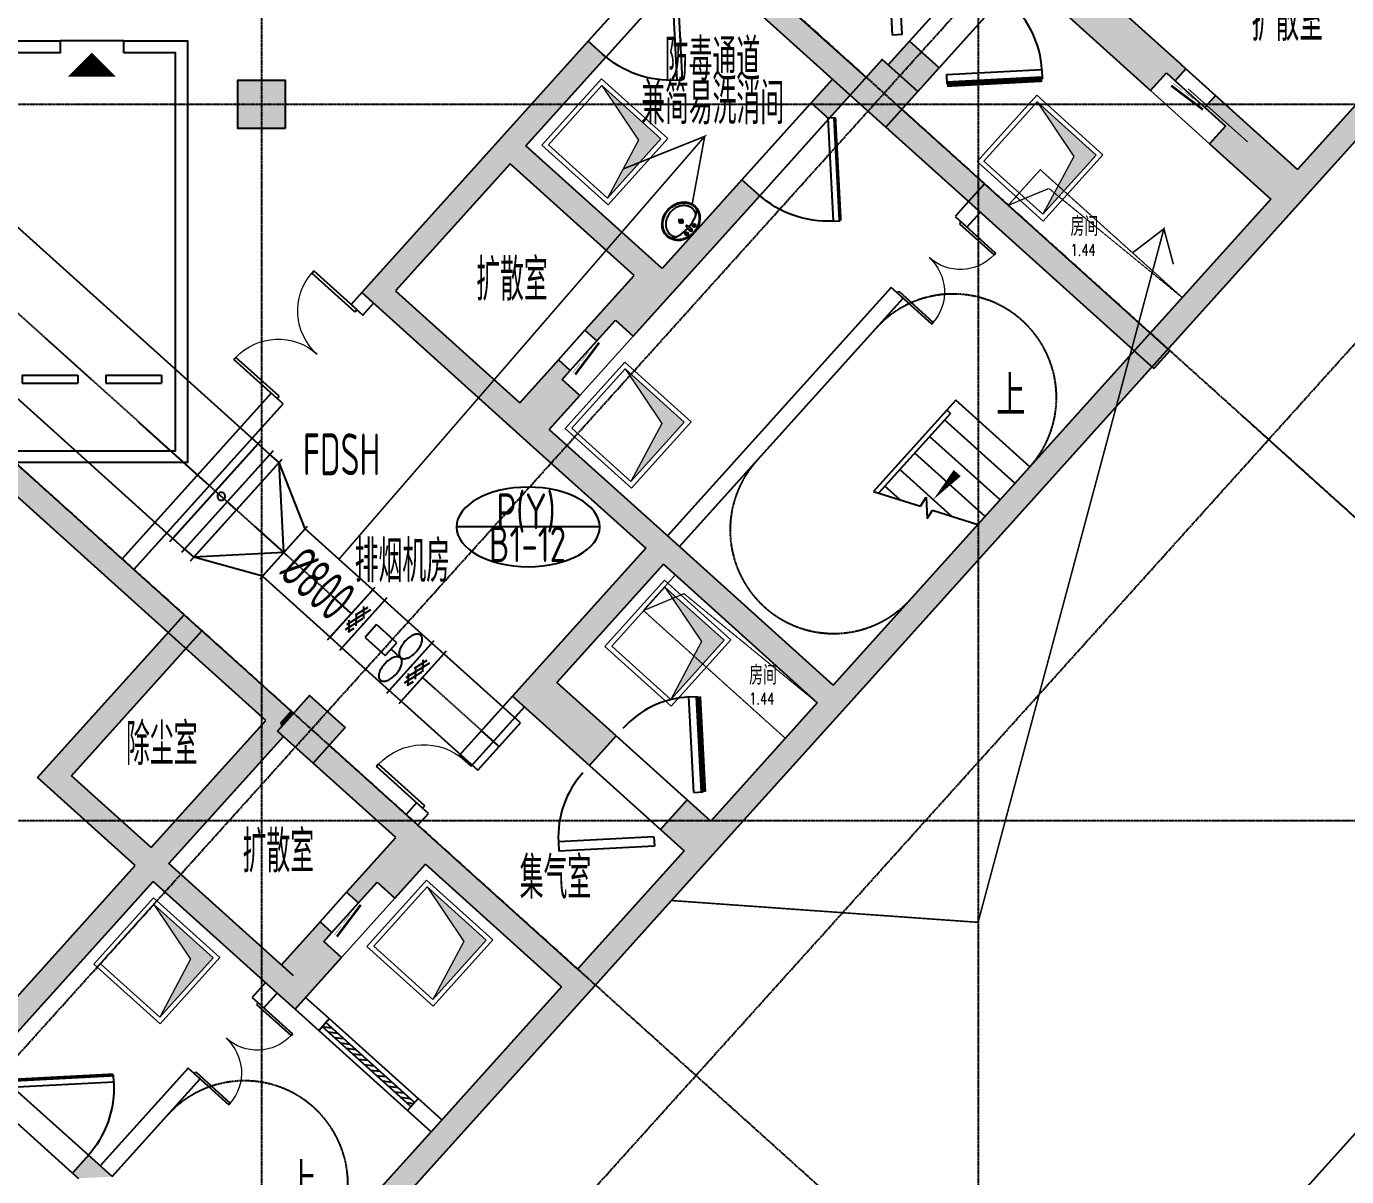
# Model space of a CAD drawing. Extents: x -20827274 to 1300756471, y -549375 to 3431892.
# Drawn here: x 65788 to 82370, y -277979 to -263530 of the extents above; entities that cross this region are included whole.
import ezdxf

# ---------------------------------------------------------------- set-up
doc = ezdxf.new("R2010")
doc.units = 0
doc.header["$LTSCALE"] = 10
for name, pattern in [('CENTER2', [1.125, 0.75, -0.125, 0.125, -0.125]), ('DASH', [0.35, 0.25, -0.1]), ('暖附图底图$0$DASH', [0.35, 0.25, -0.1]), ('暖附图底图$0$DOTE', [2.42, 2, -0.2, 0.02, -0.2])]:
    doc.linetypes.add(name, pattern=pattern)
for name, color, linetype in [('1-zs', 3, 'Continuous'), ('1-标注暖通', 4, 'Continuous'), ('DUCT-排烟中心线', 5, 'CENTER2'), ('DUCT-排烟标注', 3, 'Continuous'), ('DUCT-排烟法兰', 4, 'Continuous'), ('DUCT-排烟管', 2, 'Continuous'), ('DUCT-排烟管端线', 4, 'Continuous'), ('DUCT-排烟管设备', 7, 'Continuous'), ('DUCT-排烟阀门', 7, 'Continuous'), ('H-TH_DIM', 3, 'Continuous'), ('H-暖通设备', 181, 'Continuous'), ('PUB_HATCH', 8, 'Continuous'), ('暖附图底图$0$00-停车位', 8, 'Continuous'), ('暖附图底图$0$1-标注暖通', 8, 'Continuous'), ('暖附图底图$0$A-COLUMN', 8, 'Continuous'), ('暖附图底图$0$A-DIM_SYMB', 8, 'Continuous'), ('暖附图底图$0$A-ROOM_NAME', 8, 'Continuous'), ('暖附图底图$0$A-STAIR', 8, 'Continuous'), ('暖附图底图$0$A-WALL', 8, 'Continuous'), ('暖附图底图$0$DOOR_FIRE', 8, 'Continuous'), ('暖附图底图$0$DOTE', 8, 'Continuous'), ('暖附图底图$0$LVTRY', 8, 'Continuous'), ('暖附图底图$0$PUB_HATCH', 8, 'Continuous'), ('暖附图底图$0$R_人防洗消集水坑', 8, 'Continuous'), ('暖附图底图$0$SPACE', 8, 'Continuous'), ('暖附图底图$0$STAIR', 8, 'Continuous'), ('暖附图底图$0$WINDOW', 8, 'Continuous'), ('暖附图底图$0$WINDOW_RF', 8, 'Continuous')]:
    doc.layers.add(name, color=color, linetype=linetype)
doc.layers.add('HOLE', color=52, linetype='Continuous', lineweight=15)
doc.layers.add('暖附图底图$0$HOLE', color=8, linetype='Continuous', lineweight=15)
doc.styles.add('8B2_02', font='tssdeng.shx', dxfattribs={"width": 0.6, "bigfont": 'TSSDCHN.shx'})
doc.styles.add('8B2_02_T3', font='tssdeng.shx', dxfattribs={"width": 0.6, "bigfont": 'TSSDCHN.shx'})
doc.styles.add('暖附图底图$0$8B2_02', font='tssdeng.shx', dxfattribs={"width": 0.6, "bigfont": 'TSSDCHN.shx'})
doc.styles.add('暖附图底图$0$_TCH_DIM', font='SIMPLEX', dxfattribs={"bigfont": 'GBCBIG'})
doc.styles.add('暖附图底图$0$_TCH_SPACE', font='SIMPLEX', dxfattribs={"height": 5, "bigfont": 'GBCBIG'})
doc.dimstyles.new('_TCH_ARCH&&100', dxfattribs={"dimtxt": 350, "dimasz": 100, "dimexe": 250, "dimexo": 300, "dimgap": 100, "dimtad": 1, "dimdec": 0, "dimrnd": 50, "dimzin": 0, "dimdsep": 46, "dimtxsty": '8B2_02_T3', "dimblk": 'ARCHTICK', "dimcen": 0.09, "dimclrt": 7, "dimazin": 2, "dimtfac": 1, "dimtdec": 0, "dimtix": 1, "dimtmove": 2, "dimatfit": 3, "dimfxl": 0, "dimtolj": 1, "dimtzin": 0, "dimarcsym": 0})

# ---------------------------------------------------------------- blocks, each defined once
blk = doc.blocks.new('$轴流风机$00000011')
for p, q in [((-500, 500, 0), (-500, -500, 0)), ((500, 500, 0), (-500, 500, 0)), ((500, -500, 0), (500, 500, 0)), ((-339, 135, 0), (-339, -135, 0)), ((88, 135, 0), (-339, 135, 0)), ((88, -135, 0), (88, 135, 0)), ((88, 0, 0), (288, 0, 0)), ((-339, -135, 0), (88, -135, 0)), ((-500, -500, 0), (500, -500, 0))]:
    blk.add_line(p, q)
for centre, radius, start, end in [((355, 329, 0), 170, 129.1821, 153.0603), ((288, 410, 0), 64.8, 90, 129.1821), ((288, 410, 0), 64.8, 50.8179, 90), ((222, 329, 0), 170, 26.9397, 50.8179), ((633, 238, 0), 465, 168.1126, 180), ((633, 238, 0), 465, 180, 191.8874), ((462, 274, 0), 291, 153.0603, 168.1126), ((115, 274, 0), 291, 11.8874, 26.9397), ((-56, 238, 0), 465, 0, 11.8874), ((-56, 238, 0), 465, 348.1126, 0), ((462, 202, 0), 291, 191.8874, 206.9397), ((355, 148, 0), 170, 206.9397, 230.8179), ((288, 66, 0), 64.8, 230.8179, 270), ((288, 66, 0), 64.8, 270, 309.1821), ((222, 148, 0), 170, 309.1821, 333.0603), ((115, 202, 0), 291, 333.0603, 348.1126), ((633, -238, 0), 465, 168.1126, 180), ((462, -202, 0), 291, 153.0603, 168.1126), ((355, -148, 0), 170, 129.1821, 153.0603), ((288, -66, 0), 64.8, 90, 129.1821), ((288, -66, 0), 64.8, 50.8179, 90), ((222, -148, 0), 170, 26.9397, 50.8179), ((115, -202, 0), 291, 11.8874, 26.9397), ((-56, -238, 0), 465, 0, 11.8874), ((633, -238, 0), 465, 180, 191.8874), ((462, -274, 0), 291, 191.8874, 206.9397), ((355, -329, 0), 170, 206.9397, 230.8179), ((222, -329, 0), 170, 309.1821, 333.0603), ((115, -274, 0), 291, 333.0603, 348.1126), ((-56, -238, 0), 465, 348.1126, 0), ((288, -410, 0), 64.8, 230.8179, 270), ((288, -410, 0), 64.8, 270, 309.1821)]:
    blk.add_arc(centre, radius, start, end)
for p in [(-500, 0, 0), (500, 0, 0)]:
    blk.add_point(p)
blk = doc.blocks.new('暖附图底图$0$车位2400x5300')
at = {"layer": '暖附图底图$0$00-停车位', "color": 251}
for p, q in [((-875, -1000), (-175, -1000)), ((-875, -1100), (-875, -1000)), ((-875, -1100), (-175, -1100)), ((-175, -1100), (-175, -1000)), ((175, -1000), (875, -1000)), ((175, -1100), (175, -1000)), ((175, -1100), (875, -1100)), ((875, -1100), (875, -1000)), ((400, -5300), (-400, -5300))]:
    blk.add_line(p, q, dxfattribs=at)
blk.add_lwpolyline([(400, -5150), (400, -5300), (1200, -5300), (1200, 0), (-1200, 0), (-1200, -5300), (-400, -5300), (-400, -5150), (-1050, -5150), (-1050, -150), (1050, -150), (1050, -5150), (400, -5150)], dxfattribs=at)
blk.add_lwpolyline([(0, -5150, 0, 600, 0), (0, -4850, 600, 600, 0)], format="xyseb", dxfattribs=at)
blk = doc.blocks.new('暖附图底图$0$洗消污水集水坑')
at = {"layer": '暖附图底图$0$R_人防洗消集水坑', "lineweight": 15}
h = blk.add_hatch(color=256, dxfattribs=at)
h.dxf.hatch_style = 1
h.paths.add_polyline_path([(161254, 16997), (162054, 17197), (161054, 17197), (161054, 16197)])
for points in [[(162114, 17257), (160994, 17257), (160994, 16137), (162114, 16137)], [(162054, 17197), (161054, 17197), (161054, 16197), (162054, 16197)]]:
    blk.add_lwpolyline(points, close=True, dxfattribs=at)
blk.add_lwpolyline([(161054, 16197), (161254, 16997), (162054, 17197)], dxfattribs=at)
blk = doc.blocks.new('暖附图底图$0$洗消坑')
at = {"layer": '暖附图底图$0$R_人防洗消集水坑', "lineweight": 15, "rotation": 227.9999999999999}
for p in [(235953, -258589), (241420, -258794), (236246, -262149), (236747, -264888), (233758, -268655, -650), (230328, -268877)]:
    blk.add_blockref('暖附图底图$0$洗消污水集水坑', p, dxfattribs=at)
blk = doc.blocks.new('_FZH')
blk.add_lwpolyline([(-0.5, -0.5), (0.5, -0.5), (0.5, 0.5), (-0.5, 0.5)], close=True)
at = {"layer": 'PUB_HATCH'}
blk.add_solid([(-0.5, -0.5), (0.5, -0.5), (-0.5, 0.5), (0.5, 0.5)], dxfattribs=at)
blk = doc.blocks.new('暖附图底图$0$$DorLib2D$00000002')
for p, q in [((-0.5, 0), (-0.5, 0.4875)), ((-0.475, 0.4875), (-0.5, 0.4875)), ((-0.475, 0), (-0.475, 0.4875)), ((0.475, 0), (0.475, 0.4875)), ((0.475, 0.4875), (0.5, 0.4875)), ((0.5, 0), (0.5, 0.4875)), ((-0.5, 0), (-0.475, 0)), ((0.5, 0), (0.475, 0))]:
    blk.add_line(p, q)
at = {"lineweight": 13}
for centre, start, end in [((-0.4875, 0), 0, 88.53072), ((0.4875, 0), 91.46928, 180)]:
    blk.add_arc(centre, 0.4875, start, end, dxfattribs=at)
blk = doc.blocks.new('暖附图底图$0$$DorLib2D$00000081')
for p, q in [((-0.207, 0.774), (-0.169, 0.811)), ((0.5, 0.067), (-0.207, 0.774)), ((0.538, 0.104), (-0.169, 0.811)), ((0.5, 0.067), (0.538, 0.104))]:
    blk.add_line(p, q)
blk.add_arc((0.5, 0.067), 1, 135, 180)
blk = doc.blocks.new('暖附图底图$0$$DorLib2D$00000075')
for p, q in [((-0.207, 1.02), (-0.136, 1.09)), ((0.5, 0.313), (-0.207, 1.02)), ((0.5, 0.313), (0.571, 0.383)), ((0.5, -0.313), (-0.207, -1.02)), ((0.571, -0.383), (-0.136, -1.09)), ((0.5, -0.313), (0.571, -0.383)), ((-0.207, -1.02), (-0.136, -1.09))]:
    blk.add_line(p, q)
at = {"const_width": 0.0625}
blk.add_lwpolyline([(0.571, 0.383), (-0.136, 1.09)], dxfattribs=at)
for centre, start, end in [((0.5, 0.313), 135, 180), ((0.5, -0.313), 180, 225)]:
    blk.add_arc(centre, 1, start, end)
blk = doc.blocks.new('暖附图底图$0$$DorLib2D$00000249')
at = {"color": 0}
for points, const_width in [([(-0.504, 0.274), (0.492, 0.361)], 0.06), ([(-0.5, 0.2), (-0.254, 0.221)], 0.01), ([(-0.156, 0.23), (0.13, 0.255)], 0.01), ([(0.207, 0.262), (0.496, 0.287)], 0.01)]:
    blk.add_lwpolyline(points, dxfattribs=dict(at, const_width=const_width))
blk = doc.blocks.new('暖附图底图$0$$WINLIB2D$00000039')
at = {"color": 0}
for points in [[(-0.5, 0.5), (-0.5, -0.5)], [(0.5, 0.5), (-0.5, 0.5)], [(0.5, -0.5), (0.5, 0.5)], [(-0.5, 0.167), (0.5, 0.167)], [(-0.384, -0.167), (-0.448, 0.167)], [(-0.316, -0.167), (-0.38, 0.167)], [(-0.248, -0.167), (-0.312, 0.167)], [(-0.18, -0.167), (-0.244, 0.167)], [(-0.112, -0.167), (-0.176, 0.167)], [(-0.044, -0.167), (-0.108, 0.167)], [(0.024, -0.167), (-0.04, 0.167)], [(0.092, -0.167), (0.028, 0.167)], [(0.16, -0.167), (0.096, 0.167)], [(0.228, -0.167), (0.164, 0.167)], [(0.296, -0.167), (0.232, 0.167)], [(0.364, -0.167), (0.3, 0.167)], [(0.432, -0.167), (0.368, 0.167)], [(0.5, -0.167), (0.436, 0.167)], [(-0.452, -0.167), (-0.5, 0.084)], [(-0.5, -0.167), (0.5, -0.167)], [(0.5, -0.5), (-0.5, -0.5)]]:
    blk.add_lwpolyline(points, dxfattribs=at)
blk = doc.blocks.new('暖附图底图$0$$DorLib2D$00000001')
for p, q in [((0.45, 0.975), (0.5, 0.975)), ((0.45, 0), (0.45, 0.975)), ((0.5, 0), (0.5, 0.975)), ((0.5, 0), (0.45, 0))]:
    blk.add_line(p, q)
at = {"lineweight": 13}
blk.add_arc((0.475, 0), 0.975, 91.4693, 180, dxfattribs=at)
blk = doc.blocks.new('暖附图底图$0$$DorLib2D$00000084')
for p, q in [((-0.207, 0.807), (-0.16, 0.854)), ((0.5, 0.1), (-0.207, 0.807)), ((0.5, 0.1), (0.547, 0.147))]:
    blk.add_line(p, q)
at = {"const_width": 0.0333}
blk.add_lwpolyline([(0.547, 0.147), (-0.16, 0.854)], dxfattribs=at)
blk.add_arc((0.5, 0.1), 1, 135, 180)
blk = doc.blocks.new('暖附图底图$0$$lvtry$00000173')
at = {"color": 0}
for p, q in [((-11, -125, 0), (-16, -50, 0)), ((12, -125, 0), (16, -50, 0)), ((-35, -219, 0), (40, -219, 0)), ((2, -177, 0), (2, -260, 0))]:
    blk.add_line(p, q, dxfattribs=at)
for centre, radius in [((-69, -62, 0), 20.6), ((-69, -62, 0), 15.6), ((0, -50, 0), 15.8), ((72, -62, 0), 20.6), ((72, -62, 0), 15.6), ((2, -219, 0), 23.4)]:
    blk.add_circle(centre, radius, dxfattribs=at)
blk.add_arc((1, -117, 0), 13.9, 215.486, 324.514, dxfattribs=at)
blk.add_ellipse((2, -219, 0), major_axis=(-259, 0), ratio=0.848663, dxfattribs=at)
for start_param, end_param in [(4.764585, 5.931457), (3.493317, 4.671733)]:
    blk.add_ellipse((2, -215, 0), major_axis=(-259, 0), ratio=0.459125, start_param=start_param, end_param=end_param, dxfattribs=at)
for points, knots in [([(-247, -219, 0), (-247, -226, 0), (-247, -233, 0), (-245, -253, 0), (-242, -264, 0), (-234, -288, 0), (-229, -299, 0), (-216, -321, 0), (-209, -331, 0), (-192, -351, 0), (-183, -360, 0), (-162, -377, 0), (-151, -385, 0), (-127, -399, 0), (-115, -405, 0), (-88, -415, 0), (-75, -419, 0), (-47, -425, 0), (-32, -427, 0), (-4, -429, 0), (11, -429, 0), (40, -426, 0), (54, -424, 0), (82, -418, 0), (96, -413, 0), (122, -403, 0), (134, -397, 0), (158, -383, 0), (169, -375, 0), (189, -357, 0), (198, -348, 0), (215, -328, 0), (222, -318, 0), (234, -296, 0), (239, -284, 0), (246, -261, 0), (248, -249, 0), (251, -225, 0), (251, -213, 0), (249, -189, 0), (246, -177, 0), (239, -154, 0), (234, -143, 0), (222, -121, 0), (215, -110, 0), (199, -90, 0), (190, -81, 0), (170, -63, 0), (159, -55, 0), (135, -41, 0), (123, -35, 0), (97, -24, 0), (83, -20, 0), (55, -13, 0), (41, -11, 0), (12, -9, 0), (-3, -9, 0), (-31, -10, 0), (-46, -12, 0), (-74, -18, 0), (-87, -22, 0), (-114, -32, 0), (-126, -38, 0), (-150, -52, 0), (-162, -60, 0), (-182, -77, 0), (-192, -86, 0), (-209, -106, 0), (-216, -116, 0), (-228, -138, 0), (-234, -149, 0), (-242, -172, 0), (-244, -184, 0), (-247, -204, 0), (-247, -211, 0), (-247, -219, 0)], [0, 0, 0, 0, 0.105369, 0.105369, 0.278747, 0.278747, 0.452125, 0.452125, 0.625504, 0.625504, 0.798882, 0.798882, 0.97226, 0.97226, 1.145639, 1.145639, 1.319017, 1.319017, 1.492395, 1.492395, 1.665774, 1.665774, 1.839152, 1.839152, 2.01253, 2.01253, 2.185909, 2.185909, 2.359287, 2.359287, 2.532665, 2.532665, 2.706044, 2.706044, 2.879422, 2.879422, 3.0528, 3.0528, 3.226179, 3.226179, 3.399557, 3.399557, 3.572935, 3.572935, 3.746313, 3.746313, 3.919692, 3.919692, 4.09307, 4.09307, 4.266448, 4.266448, 4.439827, 4.439827, 4.613205, 4.613205, 4.786583, 4.786583, 4.959962, 4.959962, 5.13334, 5.13334, 5.306718, 5.306718, 5.480097, 5.480097, 5.653475, 5.653475, 5.826853, 5.826853, 6.000232, 6.000232, 6.17361, 6.17361, 6.283185, 6.283185, 6.283185, 6.283185]), ([(-184, -131, 0), (-185, -133, 0), (-186, -135, 0), (-191, -143, 0), (-195, -149, 0), (-201, -161, 0), (-203, -168, 0), (-207, -180, 0), (-209, -187, 0), (-211, -199, 0), (-212, -205, 0), (-212, -214, 0), (-212, -216, 0), (-212, -219, 0), (-212, -225, 0), (-212, -232, 0), (-210, -246, 0), (-208, -254, 0), (-204, -266, 0), (-202, -272, 0), (-198, -281, 0), (-196, -286, 0), (-189, -298, 0), (-185, -304, 0), (-176, -316, 0), (-171, -322, 0), (-161, -332, 0), (-156, -337, 0), (-143, -347, 0), (-135, -353, 0), (-121, -362, 0), (-116, -365, 0), (-105, -370, 0), (-100, -373, 0), (-88, -378, 0), (-82, -380, 0), (-69, -384, 0), (-63, -386, 0), (-47, -389, 0), (-38, -391, 0), (-21, -393, 0), (-12, -393, 0), (7, -394, 0), (16, -393, 0), (34, -392, 0), (43, -390, 0), (59, -387, 0), (67, -385, 0), (83, -380, 0), (91, -378, 0), (106, -372, 0), (113, -368, 0), (127, -361, 0), (133, -357, 0), (146, -348, 0), (152, -343, 0), (163, -333, 0), (169, -328, 0), (178, -317, 0), (183, -312, 0), (190, -301, 0), (194, -296, 0), (200, -284, 0), (204, -277, 0), (209, -264, 0), (210, -258, 0), (213, -246, 0), (214, -241, 0), (216, -227, 0), (216, -219, 0), (215, -206, 0), (214, -200, 0), (213, -189, 0), (211, -183, 0), (206, -167, 0), (202, -156, 0), (193, -141, 0), (190, -136, 0), (187, -131, 0)], [5.740897, 5.740897, 5.740897, 5.740897, 5.780874, 5.780874, 5.896829, 5.896829, 6.012784, 6.012784, 6.128739, 6.128739, 6.240697, 6.240697, 6.283185, 6.283185, 6.283185, 6.399826, 6.399826, 6.5409, 6.5409, 6.634, 6.634, 6.7271, 6.7271, 6.852188, 6.852188, 6.977276, 6.977276, 7.077377, 7.077377, 7.229977, 7.229977, 7.317389, 7.317389, 7.404801, 7.404801, 7.497094, 7.497094, 7.589386, 7.589386, 7.712334, 7.712334, 7.835281, 7.835281, 7.958228, 7.958228, 8.081175, 8.081175, 8.194983, 8.194983, 8.30879, 8.30879, 8.422598, 8.422598, 8.537599, 8.537599, 8.6526, 8.6526, 8.767602, 8.767602, 8.884432, 8.884432, 8.982435, 8.982435, 9.119467, 9.119467, 9.224191, 9.224191, 9.328914, 9.328914, 9.470087, 9.470087, 9.571187, 9.571187, 9.672288, 9.672288, 9.874489, 9.874489, 9.967059, 9.967059, 9.967059, 9.967059])]:
    blk.add_open_spline(points, degree=3, knots=knots, dxfattribs=at)
for p in [(1, -50), (2, -219, 0)]:
    blk.add_point(p, dxfattribs=at)
blk = doc.blocks.new('暖附图底图$0$AFSFCS')
at = {"layer": '暖附图底图$0$PUB_HATCH'}
for points in [[(76136.5, -264393.4), (76337.3, -264170.5), (74405.1, -262430.7), (74196.9, -262512.4), (74204.3, -262653.7)], [(79507.7, -263303.4), (78885.1, -263415.7), (79906.6, -264335.4), (80241.2, -263963.9)], [(72063.1, -265031.7), (73066.8, -263917), (72843.9, -263716.3), (71639.4, -265053.9), (71855, -265113.5)], [(76612.3, -264014.4), (76983.9, -264349), (77251.5, -264051.7), (76880, -263717.2)], [(83456.3, -263885.8), (83250, -263666.6), (81755, -265326.9), (81598.9, -265590), (81643.4, -265899.2)], [(80107.4, -264112.5), (80218.8, -264212.9), (80352.7, -264064.2), (80241.2, -263963.9)], [(75913.6, -264192.7), (75645.9, -264489.9), (75868.9, -264690.7), (76136.5, -264393.4)], [(80984.3, -264633), (80724.2, -264398.8), (80590.4, -264547.4), (80850.5, -264781.6)], [(76783.1, -264572), (76582.4, -264794.9), (77622.8, -265731.7), (77823.5, -265508.7)], [(80984.3, -264633), (80649.8, -265004.6), (81420.5, -265698.5), (81598.9, -265590), (81755, -265326.9)], [(71855, -265113.5), (71639.4, -265053.9), (70000.1, -266874.6), (70423.8, -266852.4), (71862.4, -265254.7)], [(73637.1, -266691.1), (73772.4, -266570.7), (72063.1, -265031.7), (71855, -265113.5), (71862.4, -265254.7), (73423, -266659.9)], [(73794.6, -266994.4), (74999, -265656.8), (74776.1, -265456), (73772.4, -266570.7), (73637.1, -266691.1)], [(81598.9, -265590), (81420.5, -265698.5), (75923, -271804), (75930.4, -271945.2), (76146, -272004.8), (81643.4, -265899.2)], [(77622.8, -265731.7), (79949.5, -267826.6), (80150.2, -267603.7), (77823.5, -265508.7)], [(73038.2, -267087.2), (73409.8, -267421.7), (73794.6, -266994.4), (73637.1, -266691.1), (73423, -266659.9)], [(70423.8, -266852.4), (70000.1, -266874.6), (72155.2, -268815.1), (72167.2, -268502.9), (71984.4, -268257.6)], [(73038.2, -267087.2), (72804, -267347.3), (72952.7, -267481.1), (73186.9, -267221)], [(72517.7, -267964.1), (72618.1, -267852.7), (72469.5, -267718.8), (72369.1, -267830.3)], [(72167.2, -268502.9), (72355.9, -268592.2), (72740.7, -268164.9), (72369.1, -267830.3), (71984.4, -268257.6)], [(72167.2, -268502.9), (72155.2, -268815.1), (73567.2, -270086.5), (73782.7, -270146), (73990.8, -270064.3), (72355.9, -268592.2)], [(66899.7, -270542.1), (67100.5, -270319.2), (65646.9, -269010.4), (65531.8, -269310.4)], [(73782.7, -270146), (73567.2, -270086.5), (71894.3, -271944.3), (72451.8, -271773.5), (73790.1, -270287.2)], [(73782.7, -270146), (73790.1, -270287.2), (75722.3, -272027), (75930.4, -271945.2), (75923, -271804), (73990.8, -270064.3)], [(68973.1, -272274.5), (69106.9, -272125.8), (67100.5, -270319.2), (66899.7, -270542.1), (68794.7, -272248.4)], [(65929.2, -272965), (66352.9, -272942.8), (67992.2, -271122.1), (67769.3, -270921.4)], [(71894.3, -271944.3), (72860.4, -272814.2), (73195, -272442.6), (72451.8, -271773.5)], [(75930.4, -271945.2), (75722.3, -272027), (74384, -273513.2), (74268.8, -273790.7), (74372.8, -273974.1), (76146, -272004.8)], [(67367.2, -274058), (67579, -274046.9), (69017.7, -272449.1), (68973.1, -272274.5), (68794.7, -272248.4), (67356.1, -273846.2)], [(68988, -272332.7), (69144.1, -272159.3), (69106.9, -272125.8), (68973.1, -272274.5)], [(69590, -272560.8), (69389.3, -272783.7), (70429.7, -273720.5), (70692.7, -273876.6), (71002, -273832.1)], [(67367.2, -274058), (67356.1, -273846.2), (66352.9, -272942.8), (65929.2, -272965), (67155.4, -274069.1)], [(74384, -273513.2), (74086.8, -273245.6), (73752.2, -273617.2), (74049.5, -273884.8), (74268.8, -273790.7)], [(70044.9, -274147.8), (70416.5, -274482.4), (70801.2, -274055), (70692.7, -273876.6), (70429.7, -273720.5)], [(72651.7, -275586.6), (72711.2, -275371.1), (71002, -273832.1), (70692.7, -273876.6), (70801.2, -274055), (72510.5, -275594)], [(74268.8, -273790.7), (74049.5, -273884.8), (72711.2, -275371.1), (72651.7, -275586.6), (72733.4, -275794.8), (74372.8, -273974.1)], [(65125.6, -276547.5), (65304, -276573.6), (67378.3, -274269.8), (67367.2, -274058), (67155.4, -274069.1), (65081.1, -276372.9)], [(68938.9, -275675), (69139.7, -275452.1), (67579, -274046.9), (67367.2, -274058), (67378.3, -274269.8)], [(70044.9, -274147.8), (69810.7, -274407.9), (69959.3, -274541.7), (70193.5, -274281.6)], [(68991, -275318.2), (69161.9, -275875.8), (69747.3, -275225.5), (69375.8, -274890.9)], [(69524.4, -275024.8), (69624.8, -274913.3), (69476.1, -274779.5), (69375.8, -274890.9)], [(69161.9, -275875.8), (68991, -275318.2), (69139.7, -275452.1), (68938.9, -275675)], [(72651.7, -275586.6), (72510.5, -275594), (70871.1, -277414.8), (71094, -277615.5), (72733.4, -275794.8)], [(66889.8, -281836.5), (67112.7, -282037.2), (71094, -277615.5), (70871.1, -277414.8)], [(66864.6, -277978.8), (66567.4, -277711.1), (66366.6, -277934.1), (66440.9, -278001)]]:
    blk.add_hatch(color=256, dxfattribs=at).paths.add_polyline_path(points)
at = {"layer": '暖附图底图$0$A-DIM_SYMB'}
blk.add_lwpolyline([(78021.3, -268539.6, 0, 0, 0), (77178.2, -269475.9, 0, 120, 0), (77479.3, -269141.5, 0, 0, 0)], format="xyseb", dxfattribs=at)
at = {"layer": '暖附图底图$0$A-STAIR'}
for p, q in [((77463.2, -268225.4), (77349.4, -268351.7)), ((78392.1, -269061.8), (77463.2, -268225.4)), ((77349.4, -268351.7), (76429.3, -269373.6)), ((77349.4, -268351.7), (76429.3, -269373.6)), ((77394, -268391.9), (76492.2, -269393.4)), ((77394, -268391.9), (77349.4, -268351.7)), ((78204.8, -269269.9), (77320.4, -268473.6)), ((78017.4, -269478), (77133.1, -268681.7)), ((77830, -269686), (76945.7, -268889.8)), ((77406.3, -269681.3), (76758.3, -269097.9)), ((78392.1, -269061.8), (77739.8, -269786.3)), ((76429.3, -269373.6), (77017.9, -269559)), ((76762.8, -269478.6), (76571, -269305.9)), ((77017.9, -269559), (77090.4, -269445.1)), ((77090.4, -269445.1), (77102.2, -269713.8)), ((77102.2, -269713.8), (77170.2, -269606.9)), ((77170.2, -269606.9), (77739.8, -269786.3))]:
    blk.add_line(p, q, dxfattribs=at)
at = {"layer": '暖附图底图$0$A-WALL'}
for p, q in [((76337.3, -264170.5), (74405.1, -262430.7)), ((76136.5, -264393.4), (74204.3, -262653.7)), ((79507.7, -263303.4), (80241.2, -263963.9)), ((78885.1, -263415.7), (79906.6, -264335.4)), ((72843.9, -263716.3), (71639.4, -265053.9)), ((73066.8, -263917), (72843.9, -263716.3)), ((76880, -263717.2), (76612.3, -264014.4)), ((77251.5, -264051.7), (76880, -263717.2)), ((83250, -263666.6), (81755, -265326.9)), ((72063.1, -265031.7), (73066.8, -263917)), ((80352.7, -264064.2), (80241.2, -263963.9)), ((83456.3, -263885.8), (81643.4, -265899.2)), ((76983.9, -264349), (77251.5, -264051.7)), ((79906.6, -264335.4), (80107.4, -264112.5)), ((80107.4, -264112.5), (80218.8, -264212.9)), ((80218.8, -264212.9), (80352.7, -264064.2)), ((75913.6, -264192.7), (75645.9, -264489.9)), ((75868.9, -264690.7), (76136.5, -264393.4)), ((80724.2, -264398.8), (80590.4, -264547.4)), ((80984.3, -264633), (80724.2, -264398.8)), ((75645.9, -264489.9), (75868.9, -264690.7)), ((77823.5, -265508.7), (76783.1, -264572)), ((80590.4, -264547.4), (80850.5, -264781.6)), ((80984.3, -264633), (81755, -265326.9)), ((77622.8, -265731.7), (76582.4, -264794.9)), ((80850.5, -264781.6), (80649.8, -265004.6)), ((71639.4, -265053.9), (70000.1, -266874.6)), ((73772.4, -266570.7), (72063.1, -265031.7)), ((80649.8, -265004.6), (81420.5, -265698.5)), ((71862.4, -265254.7), (70423.8, -266852.4)), ((73423, -266659.9), (71862.4, -265254.7)), ((74776.1, -265456), (73772.4, -266570.7)), ((74999, -265656.8), (74776.1, -265456)), ((77823.5, -265508.7), (77622.8, -265731.7)), ((77622.8, -265731.7), (77823.5, -265508.7)), ((77823.5, -265508.7), (80150.2, -267603.7)), ((73794.6, -266994.4), (74999, -265656.8)), ((81420.5, -265698.5), (75923, -271804)), ((77622.8, -265731.7), (77453.3, -265920)), ((77622.8, -265731.7), (79949.5, -267826.6)), ((81643.4, -265899.2), (76146, -272004.8)), ((77453.3, -265920), (77601.9, -266053.8)), ((77601.9, -266053.8), (77771.4, -265865.5)), ((73038.2, -267087.2), (73423, -266659.9)), ((70000.1, -266874.6), (69866.2, -267023.3)), ((70000.1, -266874.6), (72155.2, -268815.1)), ((70148.7, -267008.5), (70000.1, -266874.6)), ((70423.8, -266852.4), (71984.4, -268257.6)), ((76650.3, -266811.7), (73842.2, -269930.4)), ((73990.8, -270064.3), (76798.9, -266945.6)), ((76798.9, -266945.6), (76650.3, -266811.7)), ((69866.2, -267023.3), (70014.9, -267157.1)), ((70014.9, -267157.1), (70148.7, -267008.5)), ((73038.2, -267087.2), (72804, -267347.3)), ((73409.8, -267421.7), (73794.6, -266994.4)), ((72952.7, -267481.1), (73186.9, -267221)), ((73186.9, -267221), (73409.8, -267421.7)), ((72804, -267347.3), (72952.7, -267481.1)), ((80150.2, -267603.7), (79949.5, -267826.6)), ((72469.5, -267718.8), (72369.1, -267830.3)), ((72618.1, -267852.7), (72469.5, -267718.8)), ((71984.4, -268257.6), (72369.1, -267830.3)), ((72517.7, -267964.1), (72618.1, -267852.7)), ((72740.7, -268164.9), (72517.7, -267964.1)), ((68862.5, -268138), (66989, -270218.8)), ((67137.6, -270352.6), (69011.2, -268271.8)), ((69011.2, -268271.8), (68862.5, -268138)), ((72355.9, -268592.2), (72740.7, -268164.9)), ((72355.9, -268592.2), (73990.8, -270064.3)), ((72155.2, -268815.1), (73567.2, -270086.5)), ((67100.5, -270319.2), (65646.9, -269010.4)), ((66899.7, -270542.1), (65531.8, -269310.4)), ((73567.2, -270086.5), (71894.3, -271944.3)), ((73990.8, -270064.3), (75923, -271804)), ((73790.1, -270287.2), (72451.8, -271773.5)), ((73790.1, -270287.2), (75722.3, -272027)), ((69106.9, -272125.8), (67100.5, -270319.2)), ((68794.7, -272248.4), (66899.7, -270542.1)), ((65929.2, -272965), (67769.3, -270921.4)), ((67769.3, -270921.4), (67992.2, -271122.1)), ((66352.9, -272942.8), (67992.2, -271122.1)), ((73195, -272442.6), (72451.8, -271773.5)), ((71894.3, -271944.3), (71225.2, -272687.5)), ((71894.3, -271944.3), (72860.4, -272814.2)), ((71373.8, -272821.3), (72043, -272078.2)), ((76146, -272004.8), (74372.8, -273974.1)), ((75722.3, -272027), (74384, -273513.2)), ((67356.1, -273846.2), (68794.7, -272248.4)), ((69144.1, -272159.3), (69106.9, -272125.8)), ((72860.4, -272814.2), (73195, -272442.6)), ((67579, -274046.9), (69017.7, -272449.1)), ((71002, -273832.1), (69590, -272560.8)), ((71225.2, -272687.5), (71373.8, -272821.3)), ((67356.1, -273846.2), (66352.9, -272942.8)), ((70429.7, -273720.5), (69389.3, -272783.7)), ((67155.4, -274069.1), (65929.2, -272965)), ((74086.8, -273245.6), (73752.2, -273617.2)), ((74384, -273513.2), (74086.8, -273245.6)), ((70689.9, -273282), (70556.1, -273430.6)), ((70556.1, -273430.6), (70704.7, -273564.5)), ((70838.5, -273415.8), (70689.9, -273282)), ((70704.7, -273564.5), (70838.5, -273415.8)), ((70044.9, -274147.8), (70429.7, -273720.5)), ((73752.2, -273617.2), (74049.5, -273884.8)), ((72711.2, -275371.1), (71002, -273832.1)), ((74049.5, -273884.8), (72711.2, -275371.1)), ((65081.1, -276372.9), (67155.4, -274069.1)), ((69139.7, -275452.1), (67579, -274046.9)), ((70416.5, -274482.4), (70801.2, -274055)), ((72510.5, -275594), (70801.2, -274055)), ((74372.8, -273974.1), (72733.4, -275794.8)), ((65304, -276573.6), (67378.3, -274269.8)), ((68938.9, -275675), (67378.3, -274269.8)), ((70044.9, -274147.8), (69810.7, -274407.9)), ((69810.7, -274407.9), (69959.3, -274541.7)), ((69959.3, -274541.7), (70193.5, -274281.6)), ((70193.5, -274281.6), (70416.5, -274482.4)), ((68991, -275318.2), (69375.8, -274890.9)), ((69476.1, -274779.5), (69375.8, -274890.9)), ((69624.8, -274913.3), (69476.1, -274779.5)), ((69524.4, -275024.8), (69624.8, -274913.3)), ((69747.3, -275225.5), (69524.4, -275024.8)), ((69161.9, -275875.8), (69747.3, -275225.5)), ((68991, -275318.2), (69139.7, -275452.1)), ((68790.3, -275541.2), (68623, -275727)), ((72510.5, -275594), (70871.1, -277414.8)), ((68623, -275727), (68771.6, -275860.8)), ((68771.6, -275860.8), (68938.9, -275675)), ((69161.9, -275875.8), (68938.9, -275675)), ((69592.9, -275994.8), (69295.7, -275727.1)), ((69161.9, -275875.8), (69459.1, -276143.4)), ((72733.4, -275794.8), (71094, -277615.5)), ((69459.1, -276143.4), (69592.9, -275994.8)), ((67820, -276618.7), (66716, -277844.9)), ((66864.6, -277978.8), (67968.7, -276752.6)), ((67968.7, -276752.6), (67820, -276618.7)), ((70707.7, -276998.5), (70573.8, -277147.1)), ((71004.9, -277266.1), (70707.7, -276998.5)), ((70573.8, -277147.1), (70871.1, -277414.8)), ((66889.8, -281836.5), (70871.1, -277414.8)), ((66567.4, -277711.1), (66366.6, -277934.1)), ((66864.6, -277978.8), (66567.4, -277711.1)), ((67112.7, -282037.2), (71094, -277615.5)), ((66366.6, -277934.1), (66440.9, -278001))]:
    blk.add_line(p, q, dxfattribs=at)
at = {"layer": '暖附图底图$0$DOTE', "color": 16, "linetype": '暖附图底图$0$DOTE', "ltscale": 1.5}
for p, q in [((68741.4, -155629.3), (68741.4, -385768.2)), ((77741.4, -155629.3), (77741.4, -385768.2))]:
    blk.add_line(p, q, dxfattribs=at)
at = {"layer": '暖附图底图$0$DOTE', "color": 127, "linetype": '暖附图底图$0$DOTE', "ltscale": 1.5}
for p, q in [((-19282.2, -370815), (113456.9, -223393.3)), ((-14328.5, -375027.4), (118287.3, -227742.6)), ((67835.9, -256515.8), (91475.1, -277800.6)), ((145070.3, -264510.4), (16241.4, -264510.4)), ((60642.8, -264504.6), (84281.9, -285789.4)), ((145070.3, -273510.4), (16241.4, -273510.4))]:
    blk.add_line(p, q, dxfattribs=at)
at = {"layer": '暖附图底图$0$HOLE', "linetype": '暖附图底图$0$DASH'}
for points in [[(78522.3, -265330.5), (78120.8, -265776.4), (79904.4, -267382.3), (80305.8, -266936.4)], [(73938.7, -270421), (73537.3, -270866.9), (75320.8, -272472.8), (75722.3, -272027)]]:
    blk.add_lwpolyline(points, close=True, dxfattribs=at)
for points in [[(78120.8, -265776.4), (78630.4, -265564.6), (80305.8, -266936.4)], [(73537.3, -270866.9), (74046.9, -270655.1), (75722.3, -272027)]]:
    blk.add_lwpolyline(points, dxfattribs=at)
at = {"layer": '暖附图底图$0$STAIR', "color": 9, "linetype": '暖附图底图$0$DASH'}
for centre, start, end in [((77426, -268191.9), 318, 138), ((75927.2, -269856.6), 138, 318), ((68526.6, -278075.8), 318, 138)]:
    blk.add_arc(centre, 1300, start, end, dxfattribs=at)
at = {"layer": '暖附图底图$0$WINDOW_RF'}
for p, q in [((73713.7, -262750.2), (72843.9, -263716.3)), ((77682.9, -262825.4), (76880, -263717.2)), ((73936.7, -262950.9), (73066.8, -263917)), ((78054.5, -263160), (77251.5, -264051.7)), ((80352.7, -264064.2), (80724.2, -264398.8)), ((80218.8, -264212.9), (80590.4, -264547.4)), ((74776.1, -265456), (75645.9, -264489.9)), ((74999, -265656.8), (75868.9, -264690.7)), ((72469.5, -267718.8), (72804, -267347.3)), ((72618.1, -267852.7), (72952.7, -267481.1)), ((73195, -272442.6), (74086.8, -273245.6)), ((72860.4, -272814.2), (73752.2, -273617.2)), ((69476.1, -274779.5), (69810.7, -274407.9)), ((69624.8, -274913.3), (69959.3, -274541.7)), ((66567.4, -277711.1), (65601.3, -276841.2)), ((66366.6, -277934.1), (65400.5, -277064.2))]:
    blk.add_line(p, q, dxfattribs=at)
at = {"layer": '暖附图底图$0$WINDOW_RF', "lineweight": 15}
for p, q in [((80380.7, -264312.6), (81123.9, -264981.7)), ((79906.6, -264335.4), (80649.8, -265004.6)), ((72740.7, -268164.9), (73409.8, -267421.7)), ((69747.3, -275225.5), (70416.5, -274482.4))]:
    blk.add_line(p, q, dxfattribs=at)
blk.add_blockref('暖附图底图$0$洗消坑', (-67208.6, 124839.6))
at = {"layer": '暖附图底图$0$00-停车位', "xscale": -1, "rotation": 180}
blk.add_blockref('暖附图底图$0$车位2400x5300', (66610.3, -269010.4), dxfattribs=at)
at = {"layer": '暖附图底图$0$A-COLUMN'}
for p, xscale, yscale, zscale, rotation in [((76560.2, -264371.2), 600.0000000000256, 600.0000000000256, 600.0000000000256, 47.99999999999824), ((68741.4, -264510.4), 600, 600, 600, 90), ((69367, -272360), 600.0000000000256, 600.0000000000256, 600.0000000000256, 47.99999999999824)]:
    blk.add_blockref('_FZH', p, dxfattribs=dict(at, xscale=xscale, yscale=yscale, zscale=zscale, rotation=rotation))
at = {"layer": '暖附图底图$0$DOOR_FIRE', "zscale": 200}
for name, p, xscale, yscale, rotation in [('暖附图底图$0$$DorLib2D$00000002', (77126.1, -266432.8), -1200, 1200, 228.0000000001748), ('暖附图底图$0$$DorLib2D$00000002', (69438.7, -267647.5), -1500, 1500, 47.9999999999982), ('暖附图底图$0$$DorLib2D$00000001', (71031.9, -273051.7), 800, -800, 228.0000000000137), ('暖附图底图$0$$DorLib2D$00000002', (68295.8, -276239.8), 1200, -1200, 48.00000000000958)]:
    blk.add_blockref(name, p, dxfattribs=dict(at, xscale=xscale, yscale=yscale, rotation=rotation))
at = {"layer": '暖附图底图$0$LVTRY', "rotation": 228.0000000000098}
blk.add_blockref('暖附图底图$0$$lvtry$00000173', (74174.1, -266122.9, 0), dxfattribs=at)
at = {"layer": '暖附图底图$0$WINDOW', "xscale": 1500, "yscale": -200, "zscale": 200, "rotation": 137.9999999999981}
blk.add_blockref('暖附图底图$0$$WINLIB2D$00000039', (70083.4, -276570.9), dxfattribs=at)
at = {"layer": '暖附图底图$0$WINDOW_RF'}
for name, p, xscale, yscale, zscale, rotation in [('暖附图底图$0$$DorLib2D$00000075', (77467.2, -263438.6), 1200, 1200, 500, 228.0000000000113), ('暖附图底图$0$$DorLib2D$00000081', (73390.3, -263333.6), -1300, 1300, 300, 228.0000000000111), ('暖附图底图$0$$DorLib2D$00000084', (75322.5, -265073.3), 1300, -1300, 300, 48.00000000036538), ('暖附图底图$0$$DorLib2D$00000075', (73473.6, -273029.9), 1200, 1200, 500, 317.9999999999889), ('暖附图底图$0$$DorLib2D$00000084', (65983.9, -277387.6), 1300, -1300, 300, 137.9999999999973)]:
    blk.add_blockref(name, p, dxfattribs=dict(at, xscale=xscale, yscale=yscale, zscale=zscale, rotation=rotation))
at = {"layer": '暖附图底图$0$WINDOW_RF', "lineweight": 15, "xscale": -500, "yscale": -500, "zscale": 200}
for p, rotation in [((80471.5, -264305.8), 317.9999999999847), ((72711.1, -267600), 47.99999999998723), ((69717.7, -274660.6), 47.99999999998723)]:
    blk.add_blockref('暖附图底图$0$$DorLib2D$00000249', p, dxfattribs=dict(at, rotation=rotation))
at = {"layer": '暖附图底图$0$A-DIM_SYMB', "color": 7, "style": '暖附图底图$0$_TCH_DIM'}
for p in [(77970.3, -268422.5), (69070.9, -278306.3)]:
    blk.add_text('上', height=506.4, dxfattribs=at).set_placement(p)
at = {"layer": '暖附图底图$0$A-ROOM_NAME', "style": '暖附图底图$0$8B2_02', "width": 0.6}
for s, p in [('扩散室', (81177.3, -263713.4)), ('防毒通道', (73806.6, -264210.5)), ('兼简易洗消间', (73510, -264759.4)), ('扩散室', (71438.5, -266975.6)), ('排烟机房', (69911.7, -270512.2)), ('除尘室', (67039.5, -272808.5)), ('扩散室', (68503.7, -274158.5)), ('集气室', (71984.4, -274488.1))]:
    blk.add_text(s, height=525, dxfattribs=at).set_placement(p)
at = {"layer": '暖附图底图$0$SPACE', "style": '暖附图底图$0$_TCH_SPACE'}
for p in [(78903.2, -266163.6), (74866.2, -271800.4)]:
    blk.add_text('房间', height=241.13, dxfattribs=at).set_placement(p)
at = {"layer": '暖附图底图$0$SPACE', "style": '暖附图底图$0$_TCH_SPACE', "width": 0.705882}
for p in [(78903.6, -266412.9), (74866.6, -272049.8)]:
    blk.add_text('1.44', height=148.75, dxfattribs=at).set_placement(p)
blk = doc.blocks.new('暖附图底图')
at = {"layer": '暖附图底图$0$1-标注暖通', "linetype": '暖附图底图$0$DASH'}
blk.add_blockref('暖附图底图$0$AFSFCS', (500000, 0), dxfattribs=at)
blk = doc.blocks.new('_ArchTick')
at = {"color": 0, "linetype": 'ByBlock', "const_width": 0.4}
blk.add_lwpolyline([(-0.5, -0.5), (0.5, 0.5)], dxfattribs=at)
blk = doc.blocks.new('*D1114')
at = {"layer": 'Defpoints', "color": 0, "transparency": 16777216}
for p in [(80814, -268202), (86325, -273164), (66221, -284409)]:
    blk.add_point(p, dxfattribs=at)
at = {"layer": 'H-TH_DIM', "color": 0, "lineweight": -2, "transparency": 16777216}
for p, q in [((81037, -268402), (86511, -273331)), ((71732, -289372), (86325, -273164)), ((66444, -284610), (71917, -289539))]:
    blk.add_line(p, q, dxfattribs=at)
at = {"layer": 'H-TH_DIM', "color": 0, "lineweight": -2, "transparency": 16777216, "xscale": 100, "yscale": 100, "zscale": 100}
for p, rotation in [((86325, -273164), 47.99999999999576), ((71732, -289372), 227.9999999999958)]:
    blk.add_blockref('_ArchTick', p, dxfattribs=dict(at, rotation=rotation))
at = {"layer": 'H-TH_DIM', "color": 7, "transparency": 16777216, "insert": (78824, -281084), "char_height": 350, "attachment_point": 5, "rotation": 48, "style": '8B2_02_T3'}
blk.add_mtext('\\A1;21800', dxfattribs=at)

msp = doc.modelspace()

# ---------------------------------------------------------------- linework, layer by layer
at = {"layer": '1-zs', "const_width": 20, "elevation": 500}
msp.add_lwpolyline([(69712.6, -270224.7), (74307.4, -264912.2), (73282.1, -265321.9), (74307.4, -264912.2), (74151.7, -265756.4)], dxfattribs=at)
at = {"layer": '1-zs', "const_width": 20}
msp.add_lwpolyline([(73889.4, -274510.9), (77741.4, -274784.7), (80075.5, -266073.5), (79681.5, -266374.3), (80075.5, -266073.5), (80194.8, -266518.7)], dxfattribs=at)
at = {"layer": 'DUCT-排烟中心线'}
for p, q in [((57980.8, -260199.6), (68162.1, -269366.9)), ((68311.1, -269501), (68425.6, -269604)), ((69020.2, -270139.5), (68425.7, -269604.2)), ((69020.4, -270139.6), (69869.6, -270904.3)), ((69869.8, -270904.4), (69869.9, -270904.5)), ((70762.1, -271707.9), (70762, -271707.8)), ((70762.3, -271708), (71727.9, -272577.5))]:
    msp.add_line(p, q, dxfattribs=at)
at = {"layer": 'DUCT-排烟法兰'}
for p, q in [((68737.7, -268727.8), (67586.8, -270006)), ((68886.4, -268861.8), (67735.5, -270140)), ((67850.2, -270243.2), (69001.1, -268965)), ((68722.5, -270470.2), (69318.1, -269808.9)), ((69571.9, -271235), (70167.5, -270573.6)), ((70316.4, -270707.7), (69720.9, -271369.1)), ((70315.5, -271904.6), (70911, -271243.2)), ((71060, -271377.3), (70464.4, -272038.7))]:
    msp.add_line(p, q, dxfattribs=at)
at = {"layer": 'DUCT-排烟法兰', "color": 18, "true_color": 0x000000}
for p in [(68162.1, -269366.9, 500), (68162.3, -269367, 500), (68310.9, -269500.8, 500), (68311.1, -269501, 500), (68425.6, -269604, 500), (68425.7, -269604.2, 500), (69020.2, -270139.5, 500), (69020.4, -270139.6, 500), (69869.6, -270904.3, 500), (69869.8, -270904.4, 500), (70018.5, -271038.4, 500), (70018.7, -271038.5, 500), (70613.2, -271573.8, 500), (70613.4, -271573.9, 500), (70762.1, -271707.9, 500), (70762.3, -271708, 500)]:
    msp.add_point(p, dxfattribs=at)
at = {"layer": 'DUCT-排烟管'}
for p, q in [((68697.4, -268772.3), (58516.1, -259605.1)), ((57445.5, -260794.1), (67626.8, -269961.4)), ((67626.8, -269961.4), (68697.4, -268772.3)), ((68697.6, -268772.5), (68846.2, -268906.3)), ((68846.4, -268906.4), (67775.8, -270095.5)), ((68960.9, -269009.5), (68846.4, -268906.4)), ((67890.3, -270198.6), (68960.9, -269009.5)), ((69287.9, -269842.2), (68961, -269009.7)), ((69020.2, -270139.5), (68961, -269009.7)), ((69288, -269842.4), (68752.7, -270436.9)), ((70137.3, -270607), (69288, -269842.4)), ((67775.6, -270095.3), (67627, -269961.5)), ((67775.8, -270095.5), (67890.3, -270198.6)), ((69020.2, -270139.5), (67890.4, -270198.7)), ((68752.6, -270436.7), (67890.4, -270198.7)), ((68752.7, -270436.9), (69602, -271201.5)), ((69602, -271201.5), (70137.3, -270607)), ((70137.4, -270607.2), (70137.6, -270607.3)), ((70137.6, -270607.3), (70286.2, -270741.1)), ((69602.1, -271201.7), (69602.3, -271201.8)), ((69750.9, -271335.6), (69602.3, -271201.8)), ((70881, -271276.7), (71029.6, -271410.5)), ((71029.9, -271410.8), (70494.6, -272005.3)), ((71029.8, -271410.6), (71029.6, -271410.5)), ((71995.6, -272280.2), (71029.9, -271410.8)), ((70494.3, -272005), (70345.7, -271871.2)), ((70494.5, -272005.2), (70494.3, -272005)), ((70494.6, -272005.3), (71460.3, -272874.8)), ((71460.3, -272874.8), (71995.6, -272280.2))]:
    msp.add_line(p, q, dxfattribs=at)
at = {"layer": 'DUCT-排烟管', "color": 18, "true_color": 0x000000}
for p in [(68425.7, -269604.2, 500), (69020.2, -270139.5, 500), (69869.8, -270904.4, 500), (69869.9, -270904.5, 500), (70762, -271707.8, 500), (70762.1, -271707.9, 500)]:
    msp.add_point(p, dxfattribs=at)
at = {"layer": 'DUCT-排烟管端线'}
for p, q in [((68697.6, -268772.5), (67627, -269961.5)), ((68846.2, -268906.3), (67775.6, -270095.3)), ((68961, -269009.7), (67890.4, -270198.7)), ((68752.6, -270436.7), (69287.9, -269842.2)), ((70137.4, -270607.2), (69602.1, -271201.7)), ((69602.3, -271201.8), (70137.6, -270607.3)), ((70137.6, -270607.3), (69602.3, -271201.8)), ((70286.2, -270741.1), (69750.9, -271335.6)), ((70881, -271276.7), (70345.7, -271871.2)), ((71029.6, -271410.5), (70494.3, -272005)), ((71029.6, -271410.5), (70494.3, -272005)), ((70494.5, -272005.2), (71029.8, -271410.6))]:
    msp.add_line(p, q, dxfattribs=at)
at = {"layer": 'DUCT-排烟阀门'}
for p, q in [((68171.6, -269375.4), (68301.6, -269492.5)), ((68186.9, -269428.7), (68186.6, -269435)), ((68186.6, -269435), (68187.1, -269441.2)), ((68187.9, -269422.5), (68186.9, -269428.7)), ((68187.1, -269441.2), (68188.4, -269447.4)), ((68189.7, -269416.5), (68187.9, -269422.5)), ((68188.4, -269447.4), (68190.5, -269453.3)), ((68192.3, -269410.7), (68189.7, -269416.5)), ((68190.5, -269453.3), (68193.3, -269458.9)), ((68195.5, -269405.4), (68192.3, -269410.7)), ((68193.3, -269458.9), (68196.8, -269464.1)), ((68199.4, -269400.4), (68195.5, -269405.4)), ((68203.9, -269396.1), (68199.4, -269400.4)), ((68208.9, -269392.3), (68203.9, -269396.1)), ((68214.4, -269389.1), (68208.9, -269392.3)), ((68220.2, -269386.7), (68214.4, -269389.1)), ((68226.2, -269385), (68220.2, -269386.7)), ((68232.4, -269384.1), (68226.2, -269385)), ((68238.7, -269383.9), (68232.4, -269384.1)), ((68244.9, -269384.6), (68238.7, -269383.9)), ((68251.1, -269386), (68244.9, -269384.6)), ((68256.9, -269388.2), (68251.1, -269386)), ((68262.5, -269391.1), (68256.9, -269388.2)), ((68267.7, -269394.7), (68262.5, -269391.1)), ((68272.3, -269398.9), (68267.7, -269394.7)), ((68276.4, -269403.7), (68272.3, -269398.9)), ((68279.9, -269408.9), (68276.4, -269403.7)), ((68277.7, -269462.4), (68280.9, -269457.1)), ((68282.7, -269414.5), (68279.9, -269408.9)), ((68280.9, -269457.1), (68283.5, -269451.3)), ((68284.8, -269420.5), (68282.7, -269414.5)), ((68283.5, -269451.3), (68285.3, -269445.3)), ((68286.1, -269426.6), (68284.8, -269420.5)), ((68285.3, -269445.3), (68286.3, -269439.1)), ((68286.6, -269432.9), (68286.1, -269426.6)), ((68286.3, -269439.1), (68286.6, -269432.9)), ((68196.8, -269464.1), (68200.9, -269468.9)), ((68200.9, -269468.9), (68205.5, -269473.1)), ((68205.5, -269473.1), (68210.7, -269476.7)), ((68210.7, -269476.7), (68216.3, -269479.6)), ((68216.3, -269479.6), (68222.2, -269481.8)), ((68222.2, -269481.8), (68228.3, -269483.2)), ((68228.3, -269483.2), (68234.5, -269483.9)), ((68234.5, -269483.9), (68240.8, -269483.7)), ((68240.8, -269483.7), (68247, -269482.8)), ((68247, -269482.8), (68253, -269481.1)), ((68253, -269481.1), (68258.8, -269478.7)), ((68258.8, -269478.7), (68264.3, -269475.6)), ((68264.3, -269475.6), (68269.3, -269471.8)), ((68269.3, -269471.8), (68273.8, -269467.4)), ((68273.8, -269467.4), (68277.7, -269462.4)), ((69813.9, -271041.4), (70113.7, -270854.9)), ((69921, -270922.5), (70079.3, -270824)), ((69931.7, -271060.1), (69934.6, -270907.4)), ((70024.4, -270969.3), (70027.3, -270816.6)), ((69794.5, -271105.8), (70013, -270969.8)), ((69828.8, -271136.7), (69905.9, -271088.7)), ((69841, -271143.4), (69844, -270990.7)), ((70557.4, -271710.8), (70857.1, -271524.3)), ((70664.4, -271591.9), (70822.8, -271493.4)), ((70675.1, -271729.5), (70678.1, -271576.8)), ((70767.8, -271638.7), (70770.7, -271486)), ((70538, -271775.2), (70756.4, -271639.2)), ((70572.3, -271806.1), (70649.4, -271758.1)), ((70584.5, -271812.8), (70587.4, -271660.1))]:
    msp.add_line(p, q, dxfattribs=at)
at = {"layer": 'H-暖通设备', "linetype": 'Continuous'}
msp.add_line((72990, -269817.9), (71190, -269817.9), dxfattribs=at)
at = {"layer": 'H-暖通设备', "linetype": 'Continuous', "extrusion": (0, 0, -1)}
msp.add_ellipse((72090, -269817.9), major_axis=(-900, 0), ratio=0.5555556, dxfattribs=at)
at = {"layer": 'HOLE', "linetype": 'DASH'}
for points in [[(78522.3, -265330.5), (78120.8, -265776.4), (79904.4, -267382.3), (80305.8, -266936.4)], [(73938.7, -270421), (73537.3, -270866.9), (75320.8, -272472.8), (75722.3, -272027)]]:
    msp.add_lwpolyline(points, close=True, dxfattribs=at)
for points in [[(78120.8, -265776.4), (78630.4, -265564.6), (80305.8, -266936.4)], [(73537.3, -270866.9), (74046.9, -270655.1), (75722.3, -272027)]]:
    msp.add_lwpolyline(points, dxfattribs=at)

# ---------------------------------------------------------------- block references
at = {"layer": '1-zs'}
msp.add_blockref('暖附图底图', (-500000, 0), dxfattribs=at)
at = {"layer": 'DUCT-排烟管设备', "xscale": 0.8, "yscale": 0.8, "zscale": 800, "rotation": 318.0000000000003}
msp.add_blockref('$轴流风机$00000011', (70315.9, -271306.2, 500), dxfattribs=at)

# ---------------------------------------------------------------- texts
at = {"layer": '1-标注暖通', "style": '8B2_02', "width": 0.6}
msp.add_text('FDSH', height=525, dxfattribs=at).set_placement((69260.8, -269167.9))
at = {"layer": 'DUCT-排烟标注', "style": '8B2_02', "width": 0.6}
msp.add_text('%%C800', height=525, rotation=318, dxfattribs=at).set_placement((68940.7, -270421.1, 500))
at = {"layer": 'H-暖通设备', "linetype": 'Continuous', "style": '8B2_02', "width": 0.7}
for s, p in [('P(Y)', (71693.1, -269845.8)), ('B1-12', (71599.8, -270260.4))]:
    msp.add_text(s, height=450, dxfattribs=at).set_placement(p)

# ---------------------------------------------------------------- dimensions: what is measured, and where the dimension line sits
at = {"layer": 'H-TH_DIM'}
dim = msp.add_aligned_dim(p1=(66220.6, -284409.5), p2=(80814.3, -268201.6), distance=-7415.7, dimstyle='_TCH_ARCH&&100', dxfattribs=at)
dim.commit()
dim.dimension.update_dxf_attribs({"geometry": '*D1114', "text_midpoint": (78824, -281083.6)})

doc.saveas('drawing.dxf')
